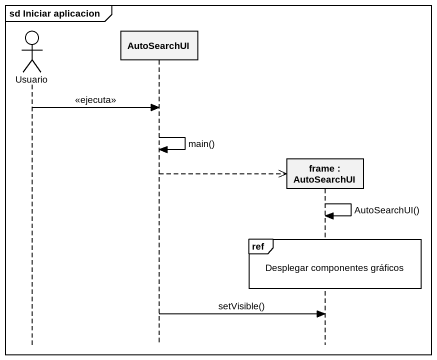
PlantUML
@startuml
mainframe sd Iniciar aplicacion
hide footbox
actor Usuario
participant AutoSearchUI
participant "frame : AutoSearchUI" as frame_

Usuario -> AutoSearchUI : <<ejecuta>>
AutoSearchUI -> AutoSearchUI : main()
AutoSearchUI -->> frame_ **
frame_ -> frame_ : AutoSearchUI()
ref over frame_ : Desplegar componentes gráficos
AutoSearchUI -> frame_ : setVisible()
@enduml
